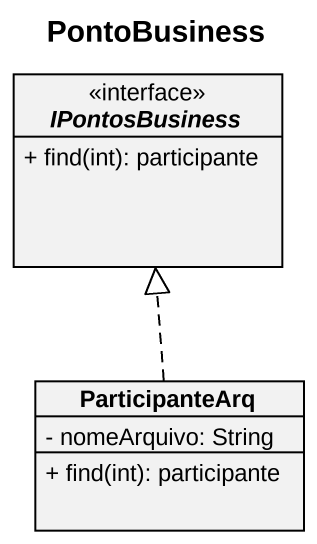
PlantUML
@startuml
title PontoBusiness
hide circle
hide empty members
skinparam classAttributeIconSize 0
interface IPontosBusiness {
  + find(int): participante
}
class ParticipanteArq {
  - nomeArquivo: String
  + find(int): participante
}
ParticipanteArq .up.|> IPontosBusiness
@enduml
